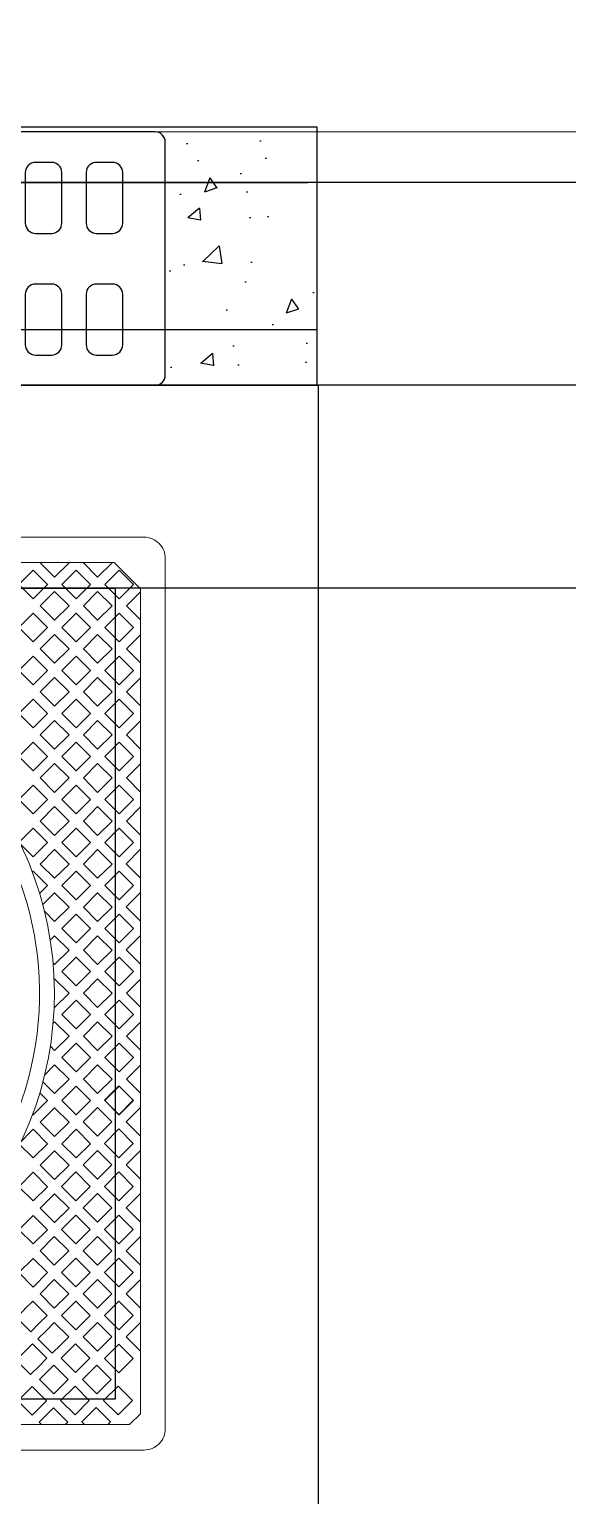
# Model space of a CAD drawing. Header units: millimetres. Extents: x -157642 to 241542, y -22875 to 31024.
# Drawn here: x 22865 to 23395, y 13780 to 15226 of the extents above; entities that cross this region are included whole.
import ezdxf

# ---------------------------------------------------------------- set-up
doc = ezdxf.new("R2010")
doc.units = ezdxf.units.MM
doc.header["$LTSCALE"] = 100
doc.header["$MEASUREMENT"] = 0
doc.linetypes.add('DASHEDX2', pattern=[1.5, 1, -0.5])
doc.layers.add('3.Curb', color=6, linetype='Continuous', lineweight=15)
doc.layers.add('Dim', color=25, linetype='Continuous', lineweight=9)
doc.layers.add('4', color=4, linetype='DASHEDX2', transparency=0.1)
doc.layers.add('8', color=8, linetype='Continuous')
doc.layers.add('DBAO', color=1, linetype='Continuous')

# ---------------------------------------------------------------- blocks, each defined once
blk = doc.blocks.new('N')
at = {"layer": 'Dim'}
for p, q in [((-85.43, 86.48), (-84.36, 87.55)), ((-2.99, 87.55), (-84.36, 87.55)), ((-0.41, 84.96), (-2.99, 87.55)), ((-0.41, 84.96), (-2.99, 87.55)), ((-85.43, 52.12), (-85.43, 86.48)), ((-0.41, 5.13), (-0.41, 84.96))]:
    blk.add_line(p, q, dxfattribs=at)
blk.add_lwpolyline([(-0.01, 90, -0.414214), (2.09, 87.9), (2.09, 2.1, -0.414214), (-0.01, 0), (-85.83, 0, -0.414214), (-87.93, 2.1), (-87.93, 87.9, -0.414214), (-85.83, 90)], format="xyb", close=True, dxfattribs=at)
for points in [[(-78.9, 84.01), (-77.49, 85.43), (-78.9, 86.84), (-80.31, 85.43)], [(-74.66, 84.01), (-73.24, 85.43), (-74.66, 86.84), (-76.07, 85.43)], [(-74.66, 84.01), (-73.24, 85.43), (-74.66, 86.84), (-76.07, 85.43)], [(-70.41, 84.01), (-69, 85.43), (-70.41, 86.84), (-71.83, 85.43)], [(-70.41, 84.01), (-69, 85.43), (-70.41, 86.84), (-71.83, 85.43)], [(-66.17, 84.01), (-64.76, 85.43), (-66.17, 86.84), (-67.59, 85.43)], [(-66.17, 84.01), (-64.76, 85.43), (-66.17, 86.84), (-67.59, 85.43)], [(-61.93, 84.01), (-60.51, 85.43), (-61.93, 86.84), (-63.34, 85.43)], [(-61.93, 84.01), (-60.51, 85.43), (-61.93, 86.84), (-63.34, 85.43)], [(-57.69, 84.01), (-56.27, 85.43), (-57.69, 86.84), (-59.1, 85.43)], [(-57.69, 84.01), (-56.27, 85.43), (-57.69, 86.84), (-59.1, 85.43)], [(-53.47, 84.04), (-52.06, 85.46), (-53.47, 86.87), (-54.89, 85.46)], [(-53.44, 84.01), (-52.03, 85.43), (-53.44, 86.84), (-54.86, 85.43)], [(-49.23, 84.04), (-47.82, 85.46), (-49.23, 86.87), (-50.64, 85.46)], [(-49.23, 84.04), (-47.82, 85.46), (-49.23, 86.87), (-50.64, 85.46)], [(-49.23, 84.04), (-47.82, 85.46), (-49.23, 86.87), (-50.64, 85.46)], [(-44.99, 84.04), (-43.57, 85.46), (-44.99, 86.87), (-46.4, 85.46)], [(-44.99, 84.04), (-43.57, 85.46), (-44.99, 86.87), (-46.4, 85.46)], [(-40.74, 84.04), (-39.33, 85.46), (-40.74, 86.87), (-42.16, 85.46)], [(-36.5, 84.04), (-35.09, 85.46), (-36.5, 86.87), (-37.92, 85.46)], [(-32.26, 84.04), (-30.85, 85.46), (-32.26, 86.87), (-33.67, 85.46)], [(-28.02, 84.04), (-26.6, 85.46), (-28.02, 86.87), (-29.43, 85.46)], [(-23.77, 84.04), (-22.36, 85.46), (-23.77, 86.87), (-25.19, 85.46)], [(-19.53, 84.04), (-18.12, 85.46), (-19.53, 86.87), (-20.95, 85.46)], [(-15.29, 84.04), (-13.87, 85.46), (-15.29, 86.87), (-16.7, 85.46)], [(-11.05, 84.04), (-9.63, 85.46), (-11.05, 86.87), (-12.46, 85.46)], [(-6.8, 84.04), (-5.39, 85.46), (-6.8, 86.87), (-8.22, 85.46)], [(-2.56, 84.04), (-1.15, 85.46), (-2.56, 86.87), (-3.98, 85.46)], [(-83.05, 83.92), (-81.64, 85.34), (-83.05, 86.75), (-84.47, 85.34)], [(-80.96, 81.83), (-79.55, 83.25), (-80.96, 84.66), (-82.38, 83.25)], [(-76.78, 81.89), (-75.36, 83.3), (-76.78, 84.72), (-78.19, 83.3)], [(-72.54, 81.89), (-71.12, 83.3), (-72.54, 84.72), (-73.95, 83.3)], [(-68.29, 81.89), (-66.88, 83.3), (-68.29, 84.72), (-69.71, 83.3)], [(-64.05, 81.89), (-62.64, 83.3), (-64.05, 84.72), (-65.46, 83.3)], [(-59.81, 81.89), (-58.39, 83.3), (-59.81, 84.72), (-61.22, 83.3)], [(-55.56, 81.89), (-54.15, 83.3), (-55.56, 84.72), (-56.98, 83.3)], [(-51.35, 81.92), (-49.94, 83.33), (-51.35, 84.75), (-52.77, 83.33)], [(-51.35, 81.92), (-49.94, 83.33), (-51.35, 84.75), (-52.77, 83.33)], [(-47.11, 81.92), (-45.69, 83.33), (-47.11, 84.75), (-48.52, 83.33)], [(-47.11, 81.92), (-45.69, 83.33), (-47.11, 84.75), (-48.52, 83.33)], [(-47.11, 81.92), (-45.69, 83.33), (-47.11, 84.75), (-48.52, 83.33)], [(-42.87, 81.92), (-41.45, 83.33), (-42.87, 84.75), (-44.28, 83.33)], [(-38.62, 81.92), (-37.21, 83.33), (-38.62, 84.75), (-40.04, 83.33)], [(-34.38, 81.92), (-32.97, 83.33), (-34.38, 84.75), (-35.8, 83.33)], [(-30.14, 81.92), (-28.72, 83.33), (-30.14, 84.75), (-31.55, 83.33)], [(-25.9, 81.92), (-24.48, 83.33), (-25.9, 84.75), (-27.31, 83.33)], [(-21.65, 81.92), (-20.24, 83.33), (-21.65, 84.75), (-23.07, 83.33)], [(-17.41, 81.92), (-16, 83.33), (-17.41, 84.75), (-18.82, 83.33)], [(-13.17, 81.92), (-11.75, 83.33), (-13.17, 84.75), (-14.58, 83.33)], [(-8.93, 81.92), (-7.51, 83.33), (-8.93, 84.75), (-10.34, 83.33)], [(-4.68, 81.92), (-3.27, 83.33), (-4.68, 84.75), (-6.1, 83.33)], [(-83.05, 79.68), (-81.64, 81.1), (-83.05, 82.51), (-84.47, 81.1)], [(-78.87, 79.74), (-77.46, 81.15), (-78.87, 82.57), (-80.28, 81.15)], [(-74.66, 79.77), (-73.24, 81.18), (-74.66, 82.6), (-76.07, 81.18)], [(-70.41, 79.77), (-69, 81.18), (-70.41, 82.6), (-71.83, 81.18)], [(-66.17, 79.77), (-64.76, 81.18), (-66.17, 82.6), (-67.59, 81.18)], [(-61.93, 79.77), (-60.51, 81.18), (-61.93, 82.6), (-63.34, 81.18)], [(-57.72, 79.8), (-56.3, 81.21), (-57.72, 82.63), (-59.13, 81.21)], [(-53.47, 79.8), (-52.06, 81.21), (-53.47, 82.63), (-54.89, 81.21)], [(-49.23, 79.8), (-47.82, 81.21), (-49.23, 82.63), (-50.64, 81.21)], [(-44.99, 79.8), (-43.57, 81.21), (-44.99, 82.63), (-46.4, 81.21)], [(-40.74, 79.8), (-39.33, 81.21), (-40.74, 82.63), (-42.16, 81.21)], [(-36.5, 79.8), (-35.09, 81.21), (-36.5, 82.63), (-37.92, 81.21)], [(-32.26, 79.8), (-30.85, 81.21), (-32.26, 82.63), (-33.67, 81.21)], [(-28.02, 79.8), (-26.6, 81.21), (-28.02, 82.63), (-29.43, 81.21)], [(-23.77, 79.8), (-22.36, 81.21), (-23.77, 82.63), (-25.19, 81.21)], [(-19.53, 79.8), (-18.12, 81.21), (-19.53, 82.63), (-20.95, 81.21)], [(-15.29, 79.8), (-13.87, 81.21), (-15.29, 82.63), (-16.7, 81.21)], [(-11.05, 79.8), (-9.63, 81.21), (-11.05, 82.63), (-12.46, 81.21)], [(-6.8, 79.8), (-5.39, 81.21), (-6.8, 82.63), (-8.22, 81.21)], [(-2.56, 79.8), (-1.15, 81.21), (-2.56, 82.63), (-3.98, 81.21)], [(-80.96, 77.59), (-79.55, 79), (-80.96, 80.42), (-82.38, 79)], [(-72.54, 77.65), (-71.12, 79.06), (-72.54, 80.48), (-73.95, 79.06)], [(-68.29, 77.65), (-66.88, 79.06), (-68.29, 80.48), (-69.71, 79.06)], [(-64.08, 77.68), (-62.67, 79.09), (-64.08, 80.51), (-65.49, 79.09)], [(-59.84, 77.68), (-58.42, 79.09), (-59.84, 80.51), (-61.25, 79.09)], [(-55.59, 77.68), (-54.18, 79.09), (-55.59, 80.51), (-57.01, 79.09)], [(-55.59, 77.68), (-54.18, 79.09), (-55.59, 80.51), (-57.01, 79.09)], [(-30.14, 77.68), (-28.72, 79.09), (-30.14, 80.51), (-31.55, 79.09)], [(-25.9, 77.68), (-24.48, 79.09), (-25.9, 80.51), (-27.31, 79.09)], [(-21.65, 77.68), (-20.24, 79.09), (-21.65, 80.51), (-23.07, 79.09)], [(-17.41, 77.68), (-16, 79.09), (-17.41, 80.51), (-18.82, 79.09)], [(-13.17, 77.68), (-11.75, 79.09), (-13.17, 80.51), (-14.58, 79.09)], [(-8.93, 77.68), (-7.51, 79.09), (-8.93, 80.51), (-10.34, 79.09)], [(-4.68, 77.68), (-3.27, 79.09), (-4.68, 80.51), (-6.1, 79.09)], [(-83.08, 75.47), (-81.67, 76.88), (-83.08, 78.3), (-84.5, 76.88)], [(-70.44, 75.56), (-69.03, 76.97), (-70.44, 78.38), (-71.86, 76.97)], [(-66.2, 75.56), (-64.79, 76.97), (-66.2, 78.38), (-67.61, 76.97)], [(-61.96, 75.56), (-60.54, 76.97), (-61.96, 78.38), (-63.37, 76.97)], [(-57.72, 75.56), (-56.3, 76.97), (-57.72, 78.38), (-59.13, 76.97)], [(-28.02, 75.56), (-26.6, 76.97), (-28.02, 78.38), (-29.43, 76.97)], [(-23.77, 75.56), (-22.36, 76.97), (-23.77, 78.38), (-25.19, 76.97)], [(-19.53, 75.56), (-18.12, 76.97), (-19.53, 78.38), (-20.95, 76.97)], [(-15.29, 75.56), (-13.87, 76.97), (-15.29, 78.38), (-16.7, 76.97)], [(-11.05, 75.56), (-9.63, 76.97), (-11.05, 78.38), (-12.46, 76.97)], [(-6.8, 75.56), (-5.39, 76.97), (-6.8, 78.38), (-8.22, 76.97)], [(-2.56, 75.56), (-1.15, 76.97), (-2.56, 78.38), (-3.98, 76.97)]]:
    blk.add_lwpolyline(points, close=True, dxfattribs=at)
for points in [[(-78.91, 84.03), (-78.9, 84.01), (-77.49, 85.43), (-78.9, 86.84)], [(-78.19, 87.55), (-76.78, 86.13), (-75.36, 87.55)], [(-73.95, 87.55), (-72.54, 86.13), (-71.12, 87.55)], [(-69.71, 87.55), (-68.29, 86.13), (-66.88, 87.55)], [(-65.46, 87.55), (-64.05, 86.13), (-62.64, 87.55)], [(-61.22, 87.55), (-59.81, 86.13), (-58.39, 87.55)], [(-56.98, 87.55), (-55.56, 86.13), (-54.15, 87.55)], [(-52.74, 87.55), (-51.35, 86.16), (-49.97, 87.55)], [(-48.49, 87.55), (-47.11, 86.16), (-45.72, 87.55)], [(-44.25, 87.55), (-42.87, 86.16), (-41.48, 87.55)], [(-40.01, 87.55), (-38.59, 86.13), (-37.18, 87.55)], [(-35.77, 87.55), (-34.35, 86.13), (-32.94, 87.55)], [(-31.52, 87.55), (-30.11, 86.13), (-28.69, 87.55)], [(-27.28, 87.55), (-25.9, 86.16), (-24.51, 87.55)], [(-23.04, 87.55), (-21.65, 86.16), (-20.27, 87.55)], [(-18.8, 87.55), (-17.41, 86.16), (-16.03, 87.55)], [(-14.55, 87.55), (-13.17, 86.16), (-11.78, 87.55)], [(-10.31, 87.55), (-8.93, 86.16), (-7.54, 87.55)], [(-6.07, 87.55), (-4.68, 86.16), (-3.3, 87.55)], [(-85.43, 82.05), (-85.15, 81.77), (-83.73, 83.19), (-85.15, 84.6), (-85.43, 84.32)], [(-0.41, 84.72), (-0.44, 84.75), (-1.85, 83.33), (-0.44, 81.92), (-0.41, 81.95)], [(-85.43, 77.81), (-85.18, 77.56), (-83.76, 78.97), (-85.18, 80.39), (-85.43, 80.14)], [(-76.17, 78.26), (-76.98, 77.45), (-78.39, 78.86), (-77.58, 79.67)], [(-76.17, 78.26), (-75.36, 79.06), (-76.78, 80.48), (-77.58, 79.67)], [(-50.92, 78.11), (-49.94, 79.09), (-51.35, 80.51), (-52.77, 79.09), (-51.61, 77.94)], [(-45.85, 78.94), (-45.69, 79.09), (-47.11, 80.51), (-48.52, 79.09), (-48.1, 78.67)], [(-41.51, 79.04), (-41.45, 79.09), (-42.87, 80.51), (-44.28, 79.09), (-44.23, 79.04)], [(-37.64, 78.66), (-37.21, 79.09), (-38.62, 80.51), (-40.04, 79.09), (-39.88, 78.93)], [(-34.14, 77.92), (-32.97, 79.09), (-34.38, 80.51), (-35.8, 79.09), (-34.79, 78.08)], [(-0.41, 80.48), (-0.44, 80.51), (-1.85, 79.09), (-0.44, 77.68), (-0.41, 77.7)], [(-78.26, 76.11), (-77.46, 76.91), (-78.87, 78.33), (-79.68, 77.52)], [(-74.05, 76.13), (-73.24, 76.94), (-74.66, 78.35), (-75.46, 77.55)], [(-52.71, 77.63), (-53.47, 78.38), (-54.89, 76.97), (-54.83, 76.91)], [(-30.93, 76.89), (-30.85, 76.97), (-32.26, 78.38), (-33.04, 77.6)], [(-78.26, 76.11), (-79.07, 75.3), (-80.48, 76.71), (-79.68, 77.52)], [(-74.05, 76.14), (-74.85, 75.33), (-76.27, 76.74), (-75.46, 77.55)]]:
    blk.add_lwpolyline(points, dxfattribs=at)
for radius, start, end in [(34.07, 315.1883, 134.5888), (32.6, 44.7537, 168.8457)]:
    blk.add_arc((-42.91, 45), radius, start, end, dxfattribs=at)
blk = doc.blocks.new('luoigang')
at = {"layer": 'DBAO'}
for points in [[(-112.5, -14.38, 0.414214), (-111.25, -15.62), (-1.25, -15.62, 0.414214), (0, -14.38), (0, 14.38, 0.414214), (-1.25, 15.62), (-111.25, 15.62, 0.414214), (-112.5, 14.38)], [(-107.25, 4.39, 0.414214), (-106, 3.14), (-104, 3.14, 0.414214), (-102.75, 4.39), (-102.75, 10.64, 0.414214), (-104, 11.89), (-106, 11.89, 0.414214), (-107.25, 10.64)], [(-99.75, 4.39, 0.414214), (-98.5, 3.14), (-96.5, 3.14, 0.414214), (-95.25, 4.39), (-95.25, 10.64, 0.414214), (-96.5, 11.89), (-98.5, 11.89, 0.414214), (-99.75, 10.64)], [(-92.25, 4.39, 0.414214), (-91, 3.14), (-89, 3.14, 0.414214), (-87.75, 4.39), (-87.75, 10.64, 0.414214), (-89, 11.89), (-91, 11.89, 0.414214), (-92.25, 10.64)], [(-84.75, 4.39, 0.414214), (-83.5, 3.14), (-81.5, 3.14, 0.414214), (-80.25, 4.39), (-80.25, 10.64, 0.414214), (-81.5, 11.89), (-83.5, 11.89, 0.414214), (-84.75, 10.64)], [(-77.25, 4.39, 0.414214), (-76, 3.14), (-74, 3.14, 0.414214), (-72.75, 4.39), (-72.75, 10.64, 0.414214), (-74, 11.89), (-76, 11.89, 0.414214), (-77.25, 10.64)], [(-69.75, 4.39, 0.414214), (-68.5, 3.14), (-66.5, 3.14, 0.414214), (-65.25, 4.39), (-65.25, 10.64, 0.414214), (-66.5, 11.89), (-68.5, 11.89, 0.414214), (-69.75, 10.64)], [(-62.25, 4.39, 0.414214), (-61, 3.14), (-59, 3.14, 0.414214), (-57.75, 4.39), (-57.75, 10.64, 0.414214), (-59, 11.89), (-61, 11.89, 0.414214), (-62.25, 10.64)], [(-54.75, 4.39, 0.414214), (-53.5, 3.14), (-51.5, 3.14, 0.414214), (-50.25, 4.39), (-50.25, 10.64, 0.414214), (-51.5, 11.89), (-53.5, 11.89, 0.414214), (-54.75, 10.64)], [(-47.25, 4.39, 0.414214), (-46, 3.14), (-44, 3.14, 0.414214), (-42.75, 4.39), (-42.75, 10.64, 0.414214), (-44, 11.89), (-46, 11.89, 0.414214), (-47.25, 10.64)], [(-39.75, 4.39, 0.414214), (-38.5, 3.14), (-36.5, 3.14, 0.414214), (-35.25, 4.39), (-35.25, 10.64, 0.414214), (-36.5, 11.89), (-38.5, 11.89, 0.414214), (-39.75, 10.64)], [(-32.25, 4.39, 0.414214), (-31, 3.14), (-29, 3.14, 0.414214), (-27.75, 4.39), (-27.75, 10.64, 0.414214), (-29, 11.89), (-31, 11.89, 0.414214), (-32.25, 10.64)], [(-24.75, 4.39, 0.414214), (-23.5, 3.14), (-21.5, 3.14, 0.414214), (-20.25, 4.39), (-20.25, 10.64, 0.414214), (-21.5, 11.89), (-23.5, 11.89, 0.414214), (-24.75, 10.64)], [(-17.25, 4.39, 0.414214), (-16, 3.14), (-14, 3.14, 0.414214), (-12.75, 4.39), (-12.75, 10.64, 0.414214), (-14, 11.89), (-16, 11.89, 0.414214), (-17.25, 10.64)], [(-9.75, 4.39, 0.414214), (-8.5, 3.14), (-6.5, 3.14, 0.414214), (-5.25, 4.39), (-5.25, 10.64, 0.414214), (-6.5, 11.89), (-8.5, 11.89, 0.414214), (-9.75, 10.64)], [(-107.25, -10.61, 0.414214), (-106, -11.86), (-104, -11.86, 0.414214), (-102.75, -10.61), (-102.75, -4.36, 0.414214), (-104, -3.11), (-106, -3.11, 0.414214), (-107.25, -4.36)], [(-99.75, -10.61, 0.414214), (-98.5, -11.86), (-96.5, -11.86, 0.414214), (-95.25, -10.61), (-95.25, -4.36, 0.414214), (-96.5, -3.11), (-98.5, -3.11, 0.414214), (-99.75, -4.36)], [(-92.25, -10.61, 0.414214), (-91, -11.86), (-89, -11.86, 0.414214), (-87.75, -10.61), (-87.75, -4.36, 0.414214), (-89, -3.11), (-91, -3.11, 0.414214), (-92.25, -4.36)], [(-84.75, -10.61, 0.414214), (-83.5, -11.86), (-81.5, -11.86, 0.414214), (-80.25, -10.61), (-80.25, -4.36, 0.414214), (-81.5, -3.11), (-83.5, -3.11, 0.414214), (-84.75, -4.36)], [(-77.25, -10.61, 0.414214), (-76, -11.86), (-74, -11.86, 0.414214), (-72.75, -10.61), (-72.75, -4.36, 0.414214), (-74, -3.11), (-76, -3.11, 0.414214), (-77.25, -4.36)], [(-69.75, -10.61, 0.414214), (-68.5, -11.86), (-66.5, -11.86, 0.414214), (-65.25, -10.61), (-65.25, -4.36, 0.414214), (-66.5, -3.11), (-68.5, -3.11, 0.414214), (-69.75, -4.36)], [(-62.25, -10.61, 0.414214), (-61, -11.86), (-59, -11.86, 0.414214), (-57.75, -10.61), (-57.75, -4.36, 0.414214), (-59, -3.11), (-61, -3.11, 0.414214), (-62.25, -4.36)], [(-54.75, -10.61, 0.414214), (-53.5, -11.86), (-51.5, -11.86, 0.414214), (-50.25, -10.61), (-50.25, -4.36, 0.414214), (-51.5, -3.11), (-53.5, -3.11, 0.414214), (-54.75, -4.36)], [(-47.25, -10.61, 0.414214), (-46, -11.86), (-44, -11.86, 0.414214), (-42.75, -10.61), (-42.75, -4.36, 0.414214), (-44, -3.11), (-46, -3.11, 0.414214), (-47.25, -4.36)], [(-39.75, -10.61, 0.414214), (-38.5, -11.86), (-36.5, -11.86, 0.414214), (-35.25, -10.61), (-35.25, -4.36, 0.414214), (-36.5, -3.11), (-38.5, -3.11, 0.414214), (-39.75, -4.36)], [(-32.25, -10.61, 0.414214), (-31, -11.86), (-29, -11.86, 0.414214), (-27.75, -10.61), (-27.75, -4.36, 0.414214), (-29, -3.11), (-31, -3.11, 0.414214), (-32.25, -4.36)], [(-24.75, -10.61, 0.414214), (-23.5, -11.86), (-21.5, -11.86, 0.414214), (-20.25, -10.61), (-20.25, -4.36, 0.414214), (-21.5, -3.11), (-23.5, -3.11, 0.414214), (-24.75, -4.36)], [(-17.25, -10.61, 0.414214), (-16, -11.86), (-14, -11.86, 0.414214), (-12.75, -10.61), (-12.75, -4.36, 0.414214), (-14, -3.11), (-16, -3.11, 0.414214), (-17.25, -4.36)], [(-9.75, -10.61, 0.414214), (-8.5, -11.86), (-6.5, -11.86, 0.414214), (-5.25, -10.61), (-5.25, -4.36, 0.414214), (-6.5, -3.11), (-8.5, -3.11, 0.414214), (-9.75, -4.36)]]:
    blk.add_lwpolyline(points, format="xyb", close=True, dxfattribs=at)
blk = doc.blocks.new('d1500')
at = {"layer": '8', "ltscale": 3}
h = blk.add_hatch(dxfattribs=at)
h.set_pattern_fill('AR-CONC', color=256, scale=0.02, angle=-90, style=0)
h.set_pattern_definition([(220, (-66.00961, -19.47576), (0.01255043, -0.14345204), [0.015, -0.165]), (275, (-66.00961, -19.47576), (-0.15043843, 0.02775027), [0.012, -0.132]), (169.5486, (-66.00856, -19.48771), (-0.1378879, -0.11570188), [0.01274804, -0.14022842]), (223.8158, (-66.04961, -19.47576), (0.0331038, -0.2134482), [0.0225, -0.2475]), (173.3644, (-66.04685, -19.49354), (-0.1948236, -0.18693254), [0.01912206, -0.2103426]), (278.8158, (-66.0496, -19.47576), (-0.1948237, -0.1869324), [0.018, -0.198]), (249, (-66.03961, -19.49576), (0.08052378, -0.11938141), [0.015, -0.165]), (304, (-66.03961, -19.49576), (-0.14503, -0.04866307), [0.012, -0.132]), (198.5486, (-66.0329, -19.5057), (-0.0645061, -0.16804453), [0.01274804, -0.14022842]), (232.5, (-66.00961, -19.475757), (-0.06657877, -0.00243197), [0, -0.1304, 0, -0.134, 0, -0.1325]), (262.5, (-66.00961, -19.47576), (-0.07888234, -0.05261391), [0, -0.0764, 0, -0.1274, 0, -0.0505]), (302.5, (-66.00961, -19.431157), (0.004510974, -0.106764487), [0, -0.05, 0, -0.156, 0, -0.207]), (312.5, (-66.00961, -19.41116), (-0.020021, -0.11663723), [0, -0.065, 0, -0.1036, 0, -0.147])])
h.paths.add_polyline_path([(-0.6014, 0), (-0.6014, 0.1995), (-0.6014, 0.2), (-0.6014, 0.2551), (-0.0014, 0.2551), (-0.0014, 0.25), (-0.4507, 0.25), (-0.4507, 0)])
h.paths.add_polyline_path([(0.4493, 0), (0.4493, 0.25), (-0.0014, 0.25), (-0.0014, 0.2551), (0.5986, 0.2551), (0.5986, 0)])
at = {"layer": '4', "ltscale": 3}
for p, q in [((-0.6, 0.2551), (0.5986, 0.2551)), ((0.5986, 0.2551), (0.5986, 0)), ((0.5986, 0), (-0.6, 0)), ((0.5986, 0), (-0.6, 0))]:
    blk.add_line(p, q, dxfattribs=at)
for points in [[(-0.8, -2.6), (1.4, -2.6), (1.4, 0.2), (-0.8, 0.2)], [(-0.6, -2.4), (1.2, -2.4), (1.2, 0), (-0.6, 0)]]:
    blk.add_lwpolyline(points, close=True, dxfattribs=at)
at = {"layer": '4', "ltscale": 1.5}
blk.add_lwpolyline([(0.6, 0), (0.6, -1.2), (-0.6, -1.2), (-0.6, 0)], close=True, dxfattribs=at)
at = {"layer": '8', "ltscale": 1.5}
for points in [[(-0.5969, 0.2), (0.5894, 0.2)], [(-0.6, 0.0551), (0.5986, 0.0551)]]:
    blk.add_lwpolyline(points, dxfattribs=at)
for points in [[(-0.4, -2.2), (1, -2.2), (1, -0.2), (-0.4, -0.2)], [(0.4, -0.2), (0.4, -1), (-0.4, -1), (-0.4, -0.2)]]:
    blk.add_lwpolyline(points, close=True, dxfattribs=at)
at = {"xscale": 0.008000000030733645, "yscale": 0.008000000030733645, "zscale": 0.008000000030733645, "rotation": 180}
blk.add_blockref('luoigang', (-0.4507, 0.125), dxfattribs=at)
at = {"layer": '8', "ltscale": 3, "xscale": -0.01000000000931323, "yscale": 0.01000000000931323, "zscale": 0.01, "rotation": 270}
blk.add_blockref('N', (-0.4507, -0.1707), dxfattribs=at)

msp = doc.modelspace()

# ---------------------------------------------------------------- linework, layer by layer
at = {"layer": '3.Curb', "flags": 128}
msp.add_lwpolyline([(-34403.1, 30365.6), (-34380.1, 23596.2, 0.413215), (-25880.1, 15125.1), (138718.9, 15125.1, 0.414214), (148718.9, 25125.1), (148718.9, 30989.9)], format="xyb", dxfattribs=at)

# ---------------------------------------------------------------- block references
at = {"xscale": 999.9999999999995, "yscale": 999.9999999999995, "zscale": 999.9999999999995, "rotation": 1.903093957980094e-07}
msp.add_blockref('d1500', (22549.4, 14875.1), dxfattribs=at)

doc.saveas('drawing.dxf')
